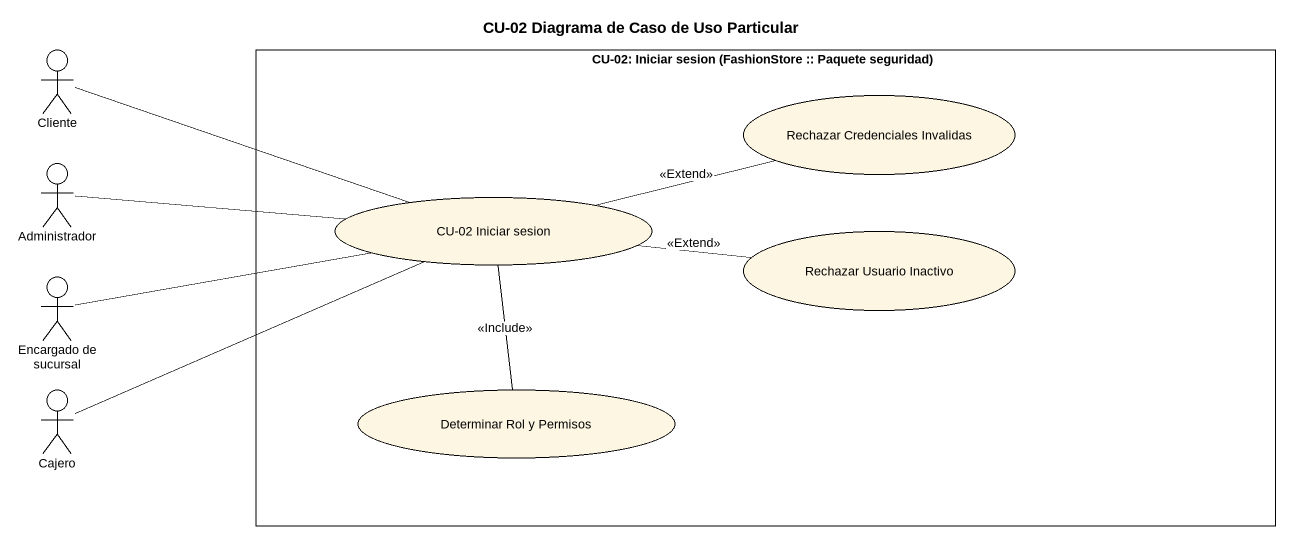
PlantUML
@startuml
title CU-02 Diagrama de Caso de Uso Particular
actor Cliente
rectangle "CU-02: Iniciar sesion (FashionStore :: Paquete seguridad)" as CU_02_Iniciar_sesion {
  usecase "Rechazar Credenciales Invalidas" as Rechazar_Credenciales
  usecase "CU-02 Iniciar sesion" as CU_02_Iniciar_sesion_2
  usecase "Rechazar Usuario Inactivo" as Rechazar_Usuario_Inactivo
  usecase "Determinar Rol y Permisos" as Determinar_Rol_y_Permisos
}
actor Administrador
actor "Encargado de sucursal" as Encargado_de_sucursal
actor Cajero
Cliente -right- CU_02_Iniciar_sesion_2
Rechazar_Credenciales -left- CU_02_Iniciar_sesion_2 : <<Extend>>
Administrador -right- CU_02_Iniciar_sesion_2
CU_02_Iniciar_sesion_2 -- Determinar_Rol_y_Permisos : <<Include>>
Rechazar_Usuario_Inactivo -left- CU_02_Iniciar_sesion_2 : <<Extend>>
Encargado_de_sucursal -right- CU_02_Iniciar_sesion_2
Cajero -right- CU_02_Iniciar_sesion_2
@enduml
